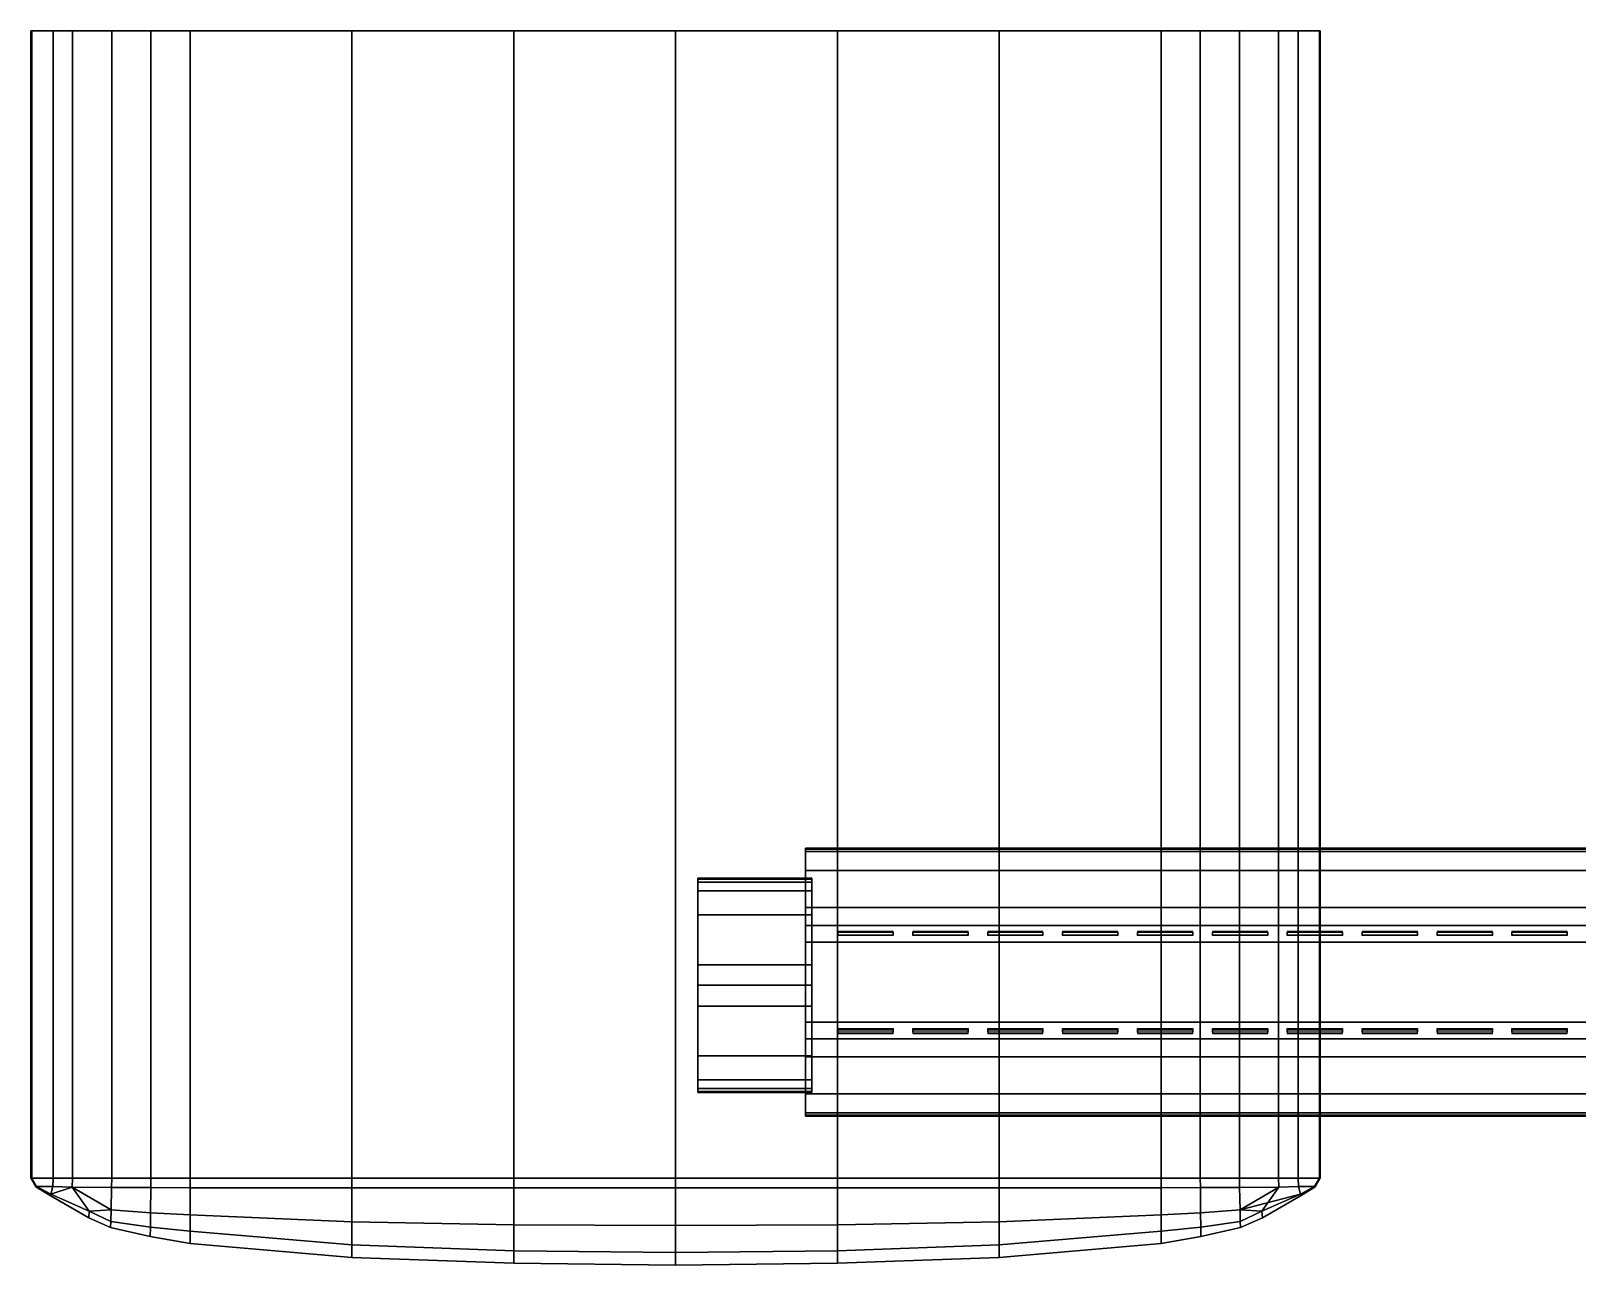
# Model space of a CAD drawing. Extents: x -86 to 86, y -35 to 0.
# Drawn here: x -86 to -42.28, y -34.9 to 0 of the extents above; entities that cross this region are included whole.
import ezdxf

# ---------------------------------------------------------------- set-up
doc = ezdxf.new("R2010")
doc.units = 0
for name, color, linetype in [('COSTURA', 240, 'CONTINUOUS'), ('COURO', 190, 'CONTINUOUS'), ('METAL', 4, 'CONTINUOUS')]:
    doc.layers.add(name, color=color, linetype=linetype)

msp = doc.modelspace()

# ---------------------------------------------------------------- linework, layer by layer
at = {"layer": 'COSTURA'}
for points in [[(-61.616, -25.565, 11.307), (-61.616, -25.466, 10.743), (-63.179, -25.466, 10.743), (-63.179, -25.565, 11.307)], [(-61.616, -25.487, -10.344), (-61.616, -25.586, -10.907), (-63.179, -25.586, -10.907), (-63.179, -25.487, -10.344)], [(-59.498, -25.565, 11.307), (-59.498, -25.466, 10.743), (-61.061, -25.466, 10.743), (-61.061, -25.565, 11.307)], [(-59.498, -25.487, -10.344), (-59.498, -25.586, -10.907), (-61.061, -25.586, -10.907), (-61.061, -25.487, -10.344)], [(-57.38, -25.565, 11.307), (-57.38, -25.466, 10.743), (-58.943, -25.466, 10.743), (-58.943, -25.565, 11.307)], [(-57.38, -25.487, -10.344), (-57.38, -25.586, -10.907), (-58.943, -25.586, -10.907), (-58.943, -25.487, -10.344)], [(-55.262, -25.565, 11.307), (-55.262, -25.466, 10.743), (-56.825, -25.466, 10.743), (-56.825, -25.565, 11.307)], [(-55.262, -25.487, -10.344), (-55.262, -25.586, -10.907), (-56.825, -25.586, -10.907), (-56.825, -25.487, -10.344)], [(-53.144, -25.565, 11.307), (-53.144, -25.466, 10.743), (-54.707, -25.466, 10.743), (-54.707, -25.565, 11.307)], [(-53.144, -25.487, -10.344), (-53.144, -25.586, -10.907), (-54.707, -25.586, -10.907), (-54.707, -25.487, -10.344)], [(-51.026, -25.565, 11.307), (-51.026, -25.466, 10.743), (-52.589, -25.466, 10.743), (-52.589, -25.565, 11.307)], [(-51.026, -25.487, -10.344), (-51.026, -25.586, -10.907), (-52.589, -25.586, -10.907), (-52.589, -25.487, -10.344)], [(-48.908, -25.565, 11.307), (-48.908, -25.466, 10.743), (-50.471, -25.466, 10.743), (-50.471, -25.565, 11.307)], [(-48.908, -25.487, -10.344), (-48.908, -25.586, -10.907), (-50.471, -25.586, -10.907), (-50.471, -25.487, -10.344)], [(-46.79, -25.565, 11.307), (-46.79, -25.466, 10.743), (-48.353, -25.466, 10.743), (-48.353, -25.565, 11.307)], [(-46.79, -25.487, -10.344), (-46.79, -25.586, -10.907), (-48.353, -25.586, -10.907), (-48.353, -25.487, -10.344)], [(-44.672, -25.565, 11.307), (-44.672, -25.466, 10.743), (-46.235, -25.466, 10.743), (-46.235, -25.565, 11.307)], [(-44.672, -25.487, -10.344), (-44.672, -25.586, -10.907), (-46.235, -25.586, -10.907), (-46.235, -25.487, -10.344)], [(-42.554, -25.565, 11.307), (-42.554, -25.466, 10.743), (-44.117, -25.466, 10.743), (-44.117, -25.565, 11.307)], [(-42.554, -25.487, -10.344), (-42.554, -25.586, -10.907), (-44.117, -25.586, -10.907), (-44.117, -25.487, -10.344)], [(-61.616, -28.213, -10.907), (-61.616, -28.313, -10.344), (-63.179, -28.313, -10.344), (-63.179, -28.213, -10.907)], [(-61.616, -28.355, 10.602), (-61.616, -28.256, 11.165), (-63.179, -28.256, 11.165), (-63.179, -28.355, 10.602)], [(-59.498, -28.213, -10.907), (-59.498, -28.313, -10.344), (-61.061, -28.313, -10.344), (-61.061, -28.213, -10.907)], [(-59.498, -28.355, 10.602), (-59.498, -28.256, 11.165), (-61.061, -28.256, 11.165), (-61.061, -28.355, 10.602)], [(-57.38, -28.213, -10.907), (-57.38, -28.313, -10.344), (-58.943, -28.313, -10.344), (-58.943, -28.213, -10.907)], [(-57.38, -28.355, 10.602), (-57.38, -28.256, 11.165), (-58.943, -28.256, 11.165), (-58.943, -28.355, 10.602)], [(-55.262, -28.213, -10.907), (-55.262, -28.313, -10.344), (-56.825, -28.313, -10.344), (-56.825, -28.213, -10.907)], [(-55.262, -28.355, 10.602), (-55.262, -28.256, 11.165), (-56.825, -28.256, 11.165), (-56.825, -28.355, 10.602)], [(-53.144, -28.213, -10.907), (-53.144, -28.313, -10.344), (-54.707, -28.313, -10.344), (-54.707, -28.213, -10.907)], [(-53.144, -28.355, 10.602), (-53.144, -28.256, 11.165), (-54.707, -28.256, 11.165), (-54.707, -28.355, 10.602)], [(-51.026, -28.213, -10.907), (-51.026, -28.313, -10.344), (-52.589, -28.313, -10.344), (-52.589, -28.213, -10.907)], [(-51.026, -28.355, 10.602), (-51.026, -28.256, 11.165), (-52.589, -28.256, 11.165), (-52.589, -28.355, 10.602)], [(-48.908, -28.213, -10.907), (-48.908, -28.313, -10.344), (-50.471, -28.313, -10.344), (-50.471, -28.213, -10.907)], [(-48.908, -28.355, 10.602), (-48.908, -28.256, 11.165), (-50.471, -28.256, 11.165), (-50.471, -28.355, 10.602)], [(-46.79, -28.213, -10.907), (-46.79, -28.313, -10.344), (-48.353, -28.313, -10.344), (-48.353, -28.213, -10.907)], [(-46.79, -28.355, 10.602), (-46.79, -28.256, 11.165), (-48.353, -28.256, 11.165), (-48.353, -28.355, 10.602)], [(-44.672, -28.213, -10.907), (-44.672, -28.313, -10.344), (-46.235, -28.313, -10.344), (-46.235, -28.213, -10.907)], [(-44.672, -28.355, 10.602), (-44.672, -28.256, 11.165), (-46.235, -28.256, 11.165), (-46.235, -28.355, 10.602)], [(-42.554, -28.213, -10.907), (-42.554, -28.313, -10.344), (-44.117, -28.313, -10.344), (-44.117, -28.213, -10.907)], [(-42.554, -28.355, 10.602), (-42.554, -28.256, 11.165), (-44.117, -28.256, 11.165), (-44.117, -28.355, 10.602)]]:
    msp.add_3dface(points, dxfattribs=at)

# ---------------------------------------------------------------- meshes
at = {"layer": 'COURO'}
mesh = msp.add_polyface(dxfattribs=at)
corners = [(64.054, -28.038, 12.612), (64.054, -28.038, 12.612), (64.054, -28.038, 12.612), (64.054, -25.767, 12.612), (64.054, -25.767, 12.612), (64.054, -25.767, 12.612), (64.054, -28.507, 9.486), (64.054, -28.507, 9.486), (64.054, -28.507, 9.486), (64.054, -25.297, 9.486), (64.054, -25.297, 9.486), (64.054, -25.297, 9.486), (64.054, -29.011, 7.23), (64.054, -29.011, 7.23), (64.054, -29.011, 7.23), (64.054, -24.793, 7.23), (64.054, -24.793, 7.23), (64.054, -24.793, 7.23), (64.054, -27.964, 7.224), (64.054, -25.84, 7.224), (64.054, -30.058, 4.244), (64.054, -30.058, 4.244), (64.054, -30.058, 4.244), (64.054, -23.747, 4.244), (64.054, -23.747, 4.244), (64.054, -23.747, 4.244), (64.054, -30.599, 1.784), (64.054, -30.599, 1.784), (64.054, -30.599, 1.784), (64.054, -23.205, 1.784), (64.054, -23.205, 1.784), (64.054, -23.205, 1.784), (64.054, -30.667, 1.045), (64.054, -30.667, 1.045), (64.054, -30.667, 1.045), (64.054, -23.137, 1.045), (64.054, -23.137, 1.045), (64.054, -23.137, 1.045), (64.054, -27.891, 0.987), (64.054, -25.914, 0.987), (64.054, -30.69, 0.306), (64.054, -30.69, 0.306), (64.054, -30.69, 0.306), (64.054, -27.891, 0.306), (64.054, -25.914, 0.306), (64.054, -23.115, 0.306), (64.054, -23.115, 0.306), (64.054, -23.115, 0.306), (64.054, -27.891, -0.375), (64.054, -25.914, -0.375), (64.054, -30.667, -0.433), (64.054, -30.667, -0.433), (64.054, -30.667, -0.433), (64.054, -23.137, -0.433), (64.054, -23.137, -0.433), (64.054, -23.137, -0.433), (64.054, -30.599, -1.172), (64.054, -30.599, -1.172), (64.054, -30.599, -1.172), (64.054, -23.205, -1.172), (64.054, -23.205, -1.172), (64.054, -23.205, -1.172), (64.054, -30.058, -3.632), (64.054, -30.058, -3.632), (64.054, -30.058, -3.632), (64.054, -23.747, -3.632), (64.054, -23.747, -3.632), (64.054, -23.747, -3.632), (64.054, -27.964, -6.612), (64.054, -25.84, -6.612), (64.054, -29.011, -6.618), (64.054, -29.011, -6.618), (64.054, -29.011, -6.618), (64.054, -24.793, -6.618), (64.054, -24.793, -6.618), (64.054, -24.793, -6.618), (64.054, -28.507, -8.874), (64.054, -28.507, -8.874), (64.054, -28.507, -8.874), (64.054, -25.297, -8.874), (64.054, -25.297, -8.874), (64.054, -25.297, -8.874), (64.054, -28.038, -12), (64.054, -28.038, -12), (64.054, -28.038, -12), (64.054, -25.767, -12), (64.054, -25.767, -12), (64.054, -25.767, -12), (-13.768, -28.038, 12.612), (-13.768, -28.038, 12.612), (-13.768, -25.767, 12.612), (-13.768, -25.767, 12.612), (-13.768, -28.507, 9.486), (-13.768, -28.507, 9.486), (-13.768, -25.297, 9.486), (-13.768, -25.297, 9.486), (-13.768, -29.011, 7.23), (-13.768, -29.011, 7.23), (-13.768, -24.793, 7.23), (-13.768, -24.793, 7.23), (-13.768, -24.793, 7.23), (-13.768, -30.058, 4.244), (-13.768, -30.058, 4.244), (-13.768, -23.747, 4.244), (-13.768, -23.747, 4.244), (-13.768, -23.747, 4.244), (-13.768, -30.599, 1.784), (-13.768, -30.599, 1.784), (-13.768, -30.599, 1.784), (-13.768, -23.205, 1.784), (-13.768, -23.205, 1.784), (-13.768, -30.667, 1.045), (-13.768, -30.667, 1.045), (-13.768, -30.667, 1.045), (-13.768, -23.137, 1.045), (-13.768, -23.137, 1.045), (-13.768, -30.69, 0.306), (-13.768, -30.69, 0.306), (-13.768, -23.115, 0.306), (-13.768, -23.115, 0.306), (-13.768, -30.667, -0.433), (-13.768, -30.667, -0.433), (-13.768, -30.667, -0.433), (-13.768, -23.137, -0.433), (-13.768, -23.137, -0.433), (-13.768, -30.599, -1.172), (-13.768, -30.599, -1.172), (-13.768, -30.599, -1.172), (-13.768, -23.205, -1.172), (-13.768, -23.205, -1.172), (-13.768, -30.058, -3.632), (-13.768, -30.058, -3.632), (-13.768, -23.747, -3.632), (-13.768, -23.747, -3.632), (-13.768, -23.747, -3.632), (-13.768, -29.011, -6.618), (-13.768, -29.011, -6.618), (-13.768, -24.793, -6.618), (-13.768, -24.793, -6.618), (-13.768, -24.793, -6.618), (-13.768, -28.507, -8.874), (-13.768, -28.507, -8.874), (-13.768, -25.297, -8.874), (-13.768, -25.297, -8.874), (-13.768, -28.038, -12), (-13.768, -28.038, -12), (-13.768, -25.767, -12), (-13.768, -25.767, -12), (-64.091, -28.038, 12.612), (-64.091, -28.038, 12.612), (-64.091, -28.038, 12.612), (-64.091, -25.767, 12.612), (-64.091, -25.767, 12.612), (-64.091, -25.767, 12.612), (-64.091, -28.507, 9.486), (-64.091, -28.507, 9.486), (-64.091, -28.507, 9.486), (-64.091, -25.297, 9.486), (-64.091, -25.297, 9.486), (-64.091, -25.297, 9.486), (-64.091, -29.011, 7.23), (-64.091, -29.011, 7.23), (-64.091, -29.011, 7.23), (-64.091, -24.793, 7.23), (-64.091, -24.793, 7.23), (-64.091, -24.793, 7.23), (-64.091, -27.964, 7.224), (-64.091, -25.84, 7.224), (-64.091, -30.058, 4.244), (-64.091, -30.058, 4.244), (-64.091, -30.058, 4.244), (-64.091, -23.747, 4.244), (-64.091, -23.747, 4.244), (-64.091, -23.747, 4.244), (-64.091, -30.599, 1.784), (-64.091, -30.599, 1.784), (-64.091, -30.599, 1.784), (-64.091, -23.205, 1.784), (-64.091, -23.205, 1.784), (-64.091, -23.205, 1.784), (-64.091, -30.667, 1.045), (-64.091, -30.667, 1.045), (-64.091, -30.667, 1.045), (-64.091, -23.137, 1.045), (-64.091, -23.137, 1.045), (-64.091, -23.137, 1.045), (-64.091, -27.891, 0.987), (-64.091, -25.914, 0.987), (-64.091, -30.69, 0.306), (-64.091, -30.69, 0.306), (-64.091, -30.69, 0.306), (-64.091, -27.891, 0.306), (-64.091, -25.914, 0.306), (-64.091, -23.115, 0.306), (-64.091, -23.115, 0.306), (-64.091, -23.115, 0.306), (-64.091, -27.891, -0.375), (-64.091, -25.914, -0.375), (-64.091, -30.667, -0.433), (-64.091, -30.667, -0.433), (-64.091, -30.667, -0.433), (-64.091, -23.137, -0.433), (-64.091, -23.137, -0.433), (-64.091, -23.137, -0.433), (-64.091, -30.599, -1.172), (-64.091, -30.599, -1.172), (-64.091, -30.599, -1.172), (-64.091, -23.205, -1.172), (-64.091, -23.205, -1.172), (-64.091, -23.205, -1.172), (-64.091, -30.058, -3.632), (-64.091, -30.058, -3.632), (-64.091, -30.058, -3.632), (-64.091, -23.747, -3.632), (-64.091, -23.747, -3.632), (-64.091, -23.747, -3.632), (-64.091, -27.964, -6.612), (-64.091, -25.84, -6.612), (-64.091, -29.011, -6.618), (-64.091, -29.011, -6.618), (-64.091, -29.011, -6.618), (-64.091, -24.793, -6.618), (-64.091, -24.793, -6.618), (-64.091, -24.793, -6.618), (-64.091, -28.507, -8.874), (-64.091, -28.507, -8.874), (-64.091, -28.507, -8.874), (-64.091, -25.297, -8.874), (-64.091, -25.297, -8.874), (-64.091, -25.297, -8.874), (-64.091, -28.038, -12), (-64.091, -28.038, -12), (-64.091, -28.038, -12), (-64.091, -25.767, -12), (-64.091, -25.767, -12), (-64.091, -25.767, -12)]
mesh.append_faces([[corners[k] for k in face] for face in [(84, 145, 147, 87), (76, 82, 68, 70), (69, 85, 79, 73), (66, 132, 129, 61), (75, 138, 133, 67), (86, 146, 142, 80), (69, 68, 82, 85), (54, 123, 119, 47), (60, 128, 124, 55), (44, 49, 53, 45), (43, 48, 49, 44), (40, 50, 48, 43), (48, 50, 56, 62), (48, 62, 70, 68), (65, 59, 53, 49), (65, 49, 69, 73), (81, 143, 137, 74), (49, 48, 68, 69), (90, 88, 1, 4), (6, 12, 18, 0), (19, 15, 9, 3), (109, 105, 25, 30), (103, 98, 16, 24), (95, 91, 5, 11), (19, 3, 0, 18), (118, 115, 37, 46), (114, 110, 31, 36), (44, 45, 35, 39), (43, 44, 39, 38), (40, 43, 38, 32), (26, 32, 38, 20), (12, 20, 38, 18), (35, 29, 23, 39), (19, 39, 23, 15), (100, 94, 10, 17), (39, 19, 18, 38), (63, 58, 127, 130), (72, 64, 131, 136), (83, 77, 140, 144), (51, 42, 117, 120), (57, 52, 122, 126), (78, 71, 135, 141), (27, 22, 102, 106), (21, 13, 96, 101), (8, 2, 89, 93), (41, 34, 113, 116), (33, 28, 108, 112), (14, 7, 92, 97), (231, 234, 147, 145), (226, 220, 216, 232), (217, 223, 229, 235), (213, 208, 129, 132), (222, 214, 134, 139), (233, 227, 142, 146), (217, 235, 232, 216), (201, 194, 119, 123), (207, 202, 124, 128), (192, 195, 203, 197), (191, 192, 197, 196), (190, 191, 196, 200), (206, 200, 196, 212), (220, 212, 196, 216), (203, 209, 215, 197), (217, 197, 215, 223), (228, 221, 137, 143), (197, 217, 216, 196), (90, 151, 148, 88), (156, 150, 166, 162), (167, 153, 159, 165), (109, 177, 172, 105), (104, 171, 163, 99), (95, 158, 152, 91), (167, 166, 150, 153), (118, 193, 184, 115), (114, 183, 178, 110), (192, 187, 185, 195), (191, 186, 187, 192), (190, 182, 186, 191), (186, 182, 176, 170), (186, 170, 162, 166), (173, 179, 185, 187), (173, 187, 167, 165), (100, 164, 157, 94), (187, 186, 166, 167), (210, 130, 127, 205), (219, 136, 131, 211), (230, 144, 140, 224), (198, 120, 117, 189), (204, 125, 121, 199), (225, 141, 135, 218), (174, 106, 102, 169), (168, 101, 96, 160), (155, 93, 89, 149), (188, 116, 113, 181), (180, 111, 107, 175), (161, 97, 92, 154)]])
at = {"layer": 'METAL'}
mesh = msp.add_polyface(dxfattribs=at)
corners = [(-83.714, 0, -1.912), (-83.714, -32.443, -1.912), (-84.821, -32.443, -1.46), (-84.821, 0, -1.46), (-83.714, 0, 2.406), (-83.714, -32.443, 2.406), (-82.608, -32.443, 2.803), (-82.608, 0, 2.803), (-76.924, -32.443, -3.85), (-81.501, -32.443, -2.693), (-81.501, 0, -2.693), (-76.924, 0, -3.85), (-72.347, -32.443, -4.544), (-76.924, -32.443, -3.85), (-76.924, 0, -3.85), (-72.347, 0, -4.544), (-67.769, -32.443, -4.776), (-72.347, -32.443, -4.544), (-72.347, 0, -4.544), (-67.769, 0, -4.776), (-72.347, -32.443, 5.039), (-67.769, -32.443, 5.27), (-67.769, 0, 5.27), (-72.347, 0, 5.039), (-76.924, -32.443, 4.344), (-72.347, -32.443, 5.039), (-72.347, 0, 5.039), (-76.924, 0, 4.344), (-81.501, -32.443, 3.187), (-76.924, -32.443, 4.344), (-76.924, 0, 4.344), (-81.501, 0, 3.187), (-86, -32.443, 0.373), (-85.976, -32.443, 0.625), (-85.976, 0, 0.625), (-86, 0, 0.373), (-86, -32.443, 0.121), (-86, -32.443, 0.373), (-86, 0, 0.373), (-86, 0, 0.121), (-85.976, -32.443, -0.131), (-86, -32.443, 0.121), (-86, 0, 0.121), (-85.976, 0, -0.131), (-81.501, 0, -2.693), (-81.501, -32.443, -2.693), (-82.608, -32.443, -2.309), (-82.608, 0, -2.309), (-82.608, 0, -2.309), (-82.608, -32.443, -2.309), (-83.714, -32.443, -1.912), (-83.714, 0, -1.912), (-85.375, -32.443, -1.128), (-85.375, 0, -1.128), (-84.821, 0, -1.46), (-84.821, -32.443, -1.46), (-85.375, 0, 1.623), (-85.375, -32.443, 1.623), (-84.821, -32.443, 1.954), (-84.821, 0, 1.954), (-84.821, 0, 1.954), (-84.821, -32.443, 1.954), (-83.714, -32.443, 2.406), (-83.714, 0, 2.406), (-81.501, -32.443, 3.187), (-81.501, 0, 3.187), (-82.608, 0, 2.803), (-82.608, -32.443, 2.803), (-67.145, -28.987, -6.29), (-67.145, -29.663, -3.213), (-67.145, -29.914, -1.015), (-67.145, -27.577, -10.745), (-67.145, -29.994, -0.354), (-67.145, -27.577, -0.303), (-67.145, -27.577, -10.745), (-63.918, -27.577, -10.745), (-63.918, -28.987, -6.29), (-67.145, -28.987, -6.29), (-63.918, -27.577, 11.357), (-67.145, -27.577, 11.357), (-67.145, -28.987, 6.902), (-63.918, -28.987, 6.902), (-67.145, -30.021, 0.306), (-67.145, -27.577, 0.306), (-67.145, -29.994, 0.966), (-67.145, -27.577, 0.915), (-67.145, -28.987, 6.902), (-67.145, -27.577, 11.357), (-67.145, -27.577, -10.745), (-67.145, -26.992, -10.745), (-63.918, -26.992, -10.745), (-63.918, -27.577, -10.745), (-63.918, -27.577, 11.357), (-63.918, -26.992, 11.357), (-67.145, -26.992, 11.357), (-67.145, -27.577, 11.357), (-67.145, -26.992, -0.303), (-67.145, -26.992, -10.745), (-67.145, -26.992, 0.306), (-67.145, -26.992, 0.915), (-67.145, -26.992, 11.357), (-67.145, -26.408, -10.745), (-67.145, -26.408, -0.303), (-67.145, -23.991, -0.354), (-67.145, -24.071, -1.015), (-67.145, -24.322, -3.213), (-67.145, -24.998, -6.29), (-67.145, -23.964, 0.306), (-67.145, -26.408, 0.306), (-67.145, -23.991, 0.966), (-67.145, -26.408, 0.915), (-67.145, -26.408, 11.357), (-67.145, -24.998, 6.902), (-67.145, -24.071, 1.627), (-67.145, -24.322, 3.825)]
mesh.append_faces([[corners[k] for k in face] for face in [(0, 1, 2, 3), (4, 5, 6, 7), (8, 9, 10, 11), (12, 13, 14, 15), (16, 17, 18, 19), (20, 21, 22, 23), (24, 25, 26, 27), (28, 29, 30, 31), (32, 33, 34, 35), (36, 37, 38, 39), (40, 41, 42, 43), (44, 45, 46, 47), (48, 49, 50, 51), (52, 53, 54, 55), (56, 57, 58, 59), (60, 61, 62, 63), (64, 65, 66, 67), (68, 69, 70, 71), (71, 70, 72, 73), (74, 75, 76, 77), (78, 79, 80, 81), (82, 83, 73, 72), (84, 85, 83, 82), (85, 86, 87, 87), (88, 89, 90, 91), (92, 93, 94, 95), (73, 96, 97, 71), (83, 98, 96, 73), (85, 99, 98, 83), (87, 100, 99, 85), (101, 102, 103, 104), (104, 105, 106, 101), (107, 103, 102, 108), (109, 107, 108, 110), (110, 111, 112, 113), (112, 114, 113, 113), (110, 113, 109, 109), (102, 101, 97, 96), (108, 102, 96, 98), (110, 108, 98, 99), (111, 110, 99, 100)]])
mesh = msp.add_polyface(dxfattribs=at)
corners = [(-83.738, 0, -1.048), (-83.714, 0, -1.912), (-84.821, 0, -1.46), (-84.857, 0, -0.777), (-76.924, 0, -2.211), (-76.924, 0, -3.85), (-81.501, 0, -2.693), (-81.501, 0, -1.517), (-72.347, 0, -2.628), (-72.347, 0, -4.544), (-67.769, 0, -2.767), (-67.769, 0, -4.776), (-83.75, 0, -0.185), (-84.875, 0, -0.094), (-83.75, 0, 0.679), (-84.875, 0, 0.589), (-84.857, 0, 1.271), (-83.738, 0, 1.543), (-84.821, 0, 1.954), (-83.714, 0, 2.406), (-76.924, 0, -0.572), (-81.501, 0, -0.341), (-76.924, 0, 1.067), (-81.501, 0, 0.835), (-76.924, 0, 2.705), (-81.501, 0, 2.011), (-76.924, 0, 4.344), (-81.501, 0, 3.187), (-72.347, 0, -0.711), (-72.347, 0, 1.205), (-72.347, 0, 3.122), (-72.347, 0, 5.039), (-67.769, 0, -0.757), (-67.769, 0, 1.252), (-67.769, 0, 3.261), (-67.769, 0, 5.27), (-82.608, 0, -2.309), (-82.62, 0, -1.287), (-85.375, 0, -1.128), (-85.417, 0, -0.578), (-82.626, 0, -0.264), (-85.438, 0, -0.028), (-82.626, 0, 0.758), (-85.438, 0, 0.522), (-82.62, 0, 1.781), (-85.417, 0, 1.072), (-82.608, 0, 2.803), (-85.375, 0, 1.623), (-85.976, -32.443, -0.131), (-85.976, 0, -0.131), (-85.375, 0, -1.128), (-85.375, -32.443, -1.128), (-85.976, 0, 0.625), (-85.976, -32.443, 0.625), (-85.375, -32.443, 1.623), (-85.375, 0, 1.623), (-85.976, 0, -0.131), (-86, 0, 0.121), (-86, 0, 0.373), (-85.976, 0, 0.625)]
mesh.append_faces([[corners[k] for k in face] for face in [(0, 1, 2, 3), (4, 5, 6, 7), (8, 9, 5, 4), (10, 11, 9, 8), (12, 0, 3, 13), (14, 12, 13, 15), (16, 17, 14, 15), (18, 19, 17, 16), (20, 4, 7, 21), (22, 20, 21, 23), (24, 22, 23, 25), (26, 24, 25, 27), (28, 8, 4, 20), (29, 28, 20, 22), (30, 29, 22, 24), (31, 30, 24, 26), (32, 10, 8, 28), (33, 32, 28, 29), (34, 33, 29, 30), (35, 34, 30, 31), (7, 6, 36, 37), (37, 36, 1, 0), (38, 39, 3, 2), (21, 7, 37, 40), (40, 37, 0, 12), (39, 41, 13, 3), (23, 21, 40, 42), (42, 40, 12, 14), (41, 43, 15, 13), (44, 25, 23, 42), (17, 44, 42, 14), (15, 43, 45, 16), (46, 27, 25, 44), (19, 46, 44, 17), (16, 45, 47, 18), (48, 49, 50, 51), (52, 53, 54, 55), (38, 56, 39, 39), (56, 57, 41, 39), (57, 58, 43, 41), (43, 58, 59, 45), (45, 59, 47, 47)]])
mesh = msp.add_polyface(dxfattribs=at)
corners = [(-51.824, 0, -1.912), (-50.718, 0, -1.46), (-50.718, -32.443, -1.46), (-51.824, -32.443, -1.912), (-51.824, 0, 2.406), (-52.931, 0, 2.803), (-52.931, -32.443, 2.803), (-51.824, -32.443, 2.406), (-58.615, -32.443, -3.85), (-58.615, 0, -3.85), (-54.038, 0, -2.693), (-54.038, -32.443, -2.693), (-63.192, -32.443, -4.544), (-63.192, 0, -4.544), (-58.615, 0, -3.85), (-58.615, -32.443, -3.85), (-67.769, -32.443, -4.776), (-67.769, 0, -4.776), (-63.192, 0, -4.544), (-63.192, -32.443, -4.544), (-63.192, -32.443, 5.039), (-63.192, 0, 5.039), (-67.769, 0, 5.27), (-67.769, -32.443, 5.27), (-58.615, -32.443, 4.344), (-58.615, 0, 4.344), (-63.192, 0, 5.039), (-63.192, -32.443, 5.039), (-54.038, -32.443, 3.187), (-54.038, 0, 3.187), (-58.615, 0, 4.344), (-58.615, -32.443, 4.344), (-49.539, -32.443, 0.373), (-49.539, 0, 0.373), (-49.563, 0, 0.625), (-49.563, -32.443, 0.625), (-49.539, -32.443, 0.121), (-49.539, 0, 0.121), (-49.539, 0, 0.373), (-49.539, -32.443, 0.373), (-49.563, -32.443, -0.131), (-49.563, 0, -0.131), (-49.539, 0, 0.121), (-49.539, -32.443, 0.121), (-54.038, 0, -2.693), (-52.931, 0, -2.309), (-52.931, -32.443, -2.309), (-54.038, -32.443, -2.693), (-52.931, 0, -2.309), (-51.824, 0, -1.912), (-51.824, -32.443, -1.912), (-52.931, -32.443, -2.309), (-50.164, -32.443, -1.128), (-50.718, -32.443, -1.46), (-50.718, 0, -1.46), (-50.164, 0, -1.128), (-50.164, 0, 1.623), (-50.718, 0, 1.954), (-50.718, -32.443, 1.954), (-50.164, -32.443, 1.623), (-50.718, 0, 1.954), (-51.824, 0, 2.406), (-51.824, -32.443, 2.406), (-50.718, -32.443, 1.954), (-54.038, -32.443, 3.187), (-52.931, -32.443, 2.803), (-52.931, 0, 2.803), (-54.038, 0, 3.187), (-63.918, -27.577, -10.745), (-63.918, -26.992, -10.745), (-63.918, -26.992, -0.303), (-63.918, -27.577, -0.303), (-63.918, -26.408, 11.357), (-63.918, -26.408, 0.915), (-63.918, -23.991, 0.966), (-63.918, -24.071, 1.627), (-63.918, -24.322, 3.825), (-63.918, -24.998, 6.902), (-67.145, -24.322, -3.213), (-67.145, -24.071, -1.015), (-63.918, -24.071, -1.015), (-63.918, -24.322, -3.213), (-67.145, -24.998, -6.29), (-67.145, -24.322, -3.213), (-63.918, -24.322, -3.213), (-63.918, -24.998, -6.29), (-67.145, -26.408, -10.745), (-67.145, -24.998, -6.29), (-63.918, -24.998, -6.29), (-63.918, -26.408, -10.745), (-63.918, -24.322, 3.825), (-63.918, -24.071, 1.627), (-67.145, -24.071, 1.627), (-67.145, -24.322, 3.825), (-63.918, -24.998, 6.902), (-63.918, -24.322, 3.825), (-67.145, -24.322, 3.825), (-67.145, -24.998, 6.902), (-63.918, -26.408, 11.357), (-63.918, -24.998, 6.902), (-67.145, -24.998, 6.902), (-67.145, -26.408, 11.357), (-67.145, -23.991, 0.966), (-67.145, -24.071, 1.627), (-63.918, -24.071, 1.627), (-63.918, -23.991, 0.966), (-67.145, -23.964, 0.306), (-67.145, -23.991, 0.966), (-63.918, -23.991, 0.966), (-63.918, -23.964, 0.306), (-67.145, -23.991, -0.354), (-67.145, -23.964, 0.306), (-63.918, -23.964, 0.306), (-63.918, -23.991, -0.354), (-67.145, -24.071, -1.015), (-67.145, -23.991, -0.354), (-63.918, -23.991, -0.354), (-63.918, -24.071, -1.015), (-63.918, -23.964, 0.306), (-63.918, -26.408, 0.306), (-63.918, -23.991, -0.354), (-63.918, -26.408, -0.303), (-63.918, -26.408, -10.745), (-63.918, -24.998, -6.29), (-63.918, -24.071, -1.015), (-63.918, -24.322, -3.213), (-67.145, -26.408, -10.745), (-63.918, -26.408, -10.745), (-63.918, -26.992, -10.745), (-67.145, -26.992, -10.745), (-63.918, -26.408, 11.357), (-67.145, -26.408, 11.357), (-67.145, -26.992, 11.357), (-63.918, -26.992, 11.357), (-63.918, -26.992, 11.357), (-63.918, -26.992, 0.915), (-63.918, -26.992, 0.306)]
mesh.append_faces([[corners[k] for k in face] for face in [(0, 1, 2, 3), (4, 5, 6, 7), (8, 9, 10, 11), (12, 13, 14, 15), (16, 17, 18, 19), (20, 21, 22, 23), (24, 25, 26, 27), (28, 29, 30, 31), (32, 33, 34, 35), (36, 37, 38, 39), (40, 41, 42, 43), (44, 45, 46, 47), (48, 49, 50, 51), (52, 53, 54, 55), (56, 57, 58, 59), (60, 61, 62, 63), (64, 65, 66, 67), (68, 69, 70, 71), (72, 73, 74, 75), (75, 76, 77, 72), (78, 79, 80, 81), (82, 83, 84, 85), (86, 87, 88, 89), (90, 91, 92, 93), (94, 95, 96, 97), (98, 99, 100, 101), (102, 103, 104, 105), (106, 107, 108, 109), (110, 111, 112, 113), (114, 115, 116, 117), (118, 74, 73, 119), (120, 118, 119, 121), (121, 122, 123, 124), (123, 125, 124, 124), (121, 124, 120, 120), (126, 127, 128, 129), (130, 131, 132, 133), (73, 72, 134, 135), (119, 73, 135, 136), (121, 119, 136, 70), (122, 121, 70, 69)]])
mesh = msp.add_polyface(dxfattribs=at)
corners = [(-51.8, 0, -1.048), (-50.682, 0, -0.777), (-50.718, 0, -1.46), (-51.824, 0, -1.912), (-58.615, 0, -2.211), (-54.038, 0, -1.517), (-54.038, 0, -2.693), (-58.615, 0, -3.85), (-63.192, 0, -2.628), (-63.192, 0, -4.544), (-67.769, 0, -2.767), (-67.769, 0, -4.776), (-51.788, 0, -0.185), (-50.664, 0, -0.094), (-51.788, 0, 0.679), (-50.664, 0, 0.589), (-50.682, 0, 1.271), (-51.8, 0, 1.543), (-50.718, 0, 1.954), (-51.824, 0, 2.406), (-58.615, 0, -0.572), (-54.038, 0, -0.341), (-58.615, 0, 1.067), (-54.038, 0, 0.835), (-58.615, 0, 2.705), (-54.038, 0, 2.011), (-58.615, 0, 4.344), (-54.038, 0, 3.187), (-63.192, 0, -0.711), (-63.192, 0, 1.205), (-63.192, 0, 3.122), (-63.192, 0, 5.039), (-67.769, 0, -0.757), (-67.769, 0, 1.252), (-67.769, 0, 3.261), (-67.769, 0, 5.27), (-52.919, 0, -1.287), (-52.931, 0, -2.309), (-50.164, 0, -1.128), (-50.122, 0, -0.578), (-52.913, 0, -0.264), (-50.101, 0, -0.028), (-52.913, 0, 0.758), (-50.101, 0, 0.522), (-52.919, 0, 1.781), (-50.122, 0, 1.072), (-52.931, 0, 2.803), (-50.164, 0, 1.623), (-49.563, -32.443, -0.131), (-50.164, -32.443, -1.128), (-50.164, 0, -1.128), (-49.563, 0, -0.131), (-49.563, 0, 0.625), (-50.164, 0, 1.623), (-50.164, -32.443, 1.623), (-49.563, -32.443, 0.625), (-49.563, 0, -0.131), (-49.539, 0, 0.121), (-49.539, 0, 0.373), (-49.563, 0, 0.625)]
mesh.append_faces([[corners[k] for k in face] for face in [(0, 1, 2, 3), (4, 5, 6, 7), (8, 4, 7, 9), (10, 8, 9, 11), (12, 13, 1, 0), (14, 15, 13, 12), (16, 15, 14, 17), (18, 16, 17, 19), (20, 21, 5, 4), (22, 23, 21, 20), (24, 25, 23, 22), (26, 27, 25, 24), (28, 20, 4, 8), (29, 22, 20, 28), (30, 24, 22, 29), (31, 26, 24, 30), (32, 28, 8, 10), (33, 29, 28, 32), (34, 30, 29, 33), (35, 31, 30, 34), (5, 36, 37, 6), (36, 0, 3, 37), (38, 2, 1, 39), (21, 40, 36, 5), (40, 12, 0, 36), (39, 1, 13, 41), (23, 42, 40, 21), (42, 14, 12, 40), (41, 13, 15, 43), (44, 42, 23, 25), (17, 14, 42, 44), (15, 16, 45, 43), (46, 44, 25, 27), (19, 17, 44, 46), (16, 18, 47, 45), (48, 49, 50, 51), (52, 53, 54, 55), (38, 39, 56, 56), (56, 39, 41, 57), (57, 41, 43, 58), (43, 45, 59, 58), (45, 47, 59, 59)]])
mesh = msp.add_polyface(dxfattribs=at)
corners = [(-54.038, -34.298, -0.341), (-58.615, -34.693, -0.572), (-58.615, -34.331, -2.211), (-54.038, -33.947, -1.517), (-54.038, -34.298, 0.835), (-58.615, -34.693, 1.067), (-58.615, -34.693, -0.572), (-54.038, -34.298, -0.341), (-54.038, -33.947, 2.011), (-58.615, -34.331, 2.705), (-58.615, -34.693, 1.067), (-54.038, -34.298, 0.835), (-58.615, -34.331, 2.705), (-54.038, -33.947, 2.011), (-54.038, -33.482, 2.515), (-58.615, -33.678, 3.506), (-58.615, -34.693, -0.572), (-63.192, -34.85, -0.711), (-63.192, -34.498, -2.628), (-58.615, -34.331, -2.211), (-58.615, -34.693, 1.067), (-63.192, -34.85, 1.205), (-63.192, -34.85, -0.711), (-58.615, -34.693, -0.572), (-58.615, -34.331, 2.705), (-63.192, -34.498, 3.122), (-63.192, -34.85, 1.205), (-58.615, -34.693, 1.067), (-63.192, -34.498, 3.122), (-58.615, -34.331, 2.705), (-58.615, -33.678, 3.506), (-63.192, -33.761, 4.089), (-63.192, -34.85, -0.711), (-67.769, -34.904, -0.757), (-67.769, -34.552, -2.767), (-63.192, -34.498, -2.628), (-63.192, -34.85, 1.205), (-67.769, -34.904, 1.252), (-67.769, -34.904, -0.757), (-63.192, -34.85, -0.711), (-63.192, -34.498, 3.122), (-67.769, -34.552, 3.261), (-67.769, -34.904, 1.252), (-63.192, -34.85, 1.205), (-67.769, -34.552, 3.261), (-63.192, -34.498, 3.122), (-63.192, -33.761, 4.089), (-67.769, -33.788, 4.284), (-52.93, -32.714, -2.199), (-54.038, -32.716, -2.593), (-54.038, -32.443, -2.693), (-52.931, -32.443, -2.309), (-54.038, -32.716, -2.593), (-58.615, -32.718, -3.757), (-58.615, -32.443, -3.85), (-54.038, -32.443, -2.693), (-58.615, -32.718, -3.757), (-63.192, -32.718, -4.451), (-63.192, -32.443, -4.544), (-58.615, -32.443, -3.85), (-63.192, -32.718, -4.451), (-67.769, -32.718, -4.682), (-67.769, -32.443, -4.776), (-63.192, -32.443, -4.544), (-67.769, -32.718, 5.176), (-63.192, -32.718, 4.945), (-63.192, -32.443, 5.039), (-67.769, -32.443, 5.27), (-63.192, -32.718, 4.945), (-58.615, -32.718, 4.252), (-58.615, -32.443, 4.344), (-63.192, -32.443, 5.039), (-58.615, -32.718, 4.252), (-54.038, -32.716, 3.087), (-54.038, -32.443, 3.187), (-58.615, -32.443, 4.344), (-54.038, -32.716, 3.087), (-52.93, -32.714, 2.693), (-52.931, -32.443, 2.803), (-54.038, -32.443, 3.187), (-52.93, -32.714, -2.199), (-52.923, -33.425, -1.675), (-54.038, -33.482, -2.021), (-54.038, -32.716, -2.593), (-54.038, -32.716, -2.593), (-54.038, -33.482, -2.021), (-58.615, -33.678, -3.012), (-58.615, -32.718, -3.757), (-58.615, -32.718, -3.757), (-58.615, -33.678, -3.012), (-63.192, -33.761, -3.595), (-63.192, -32.718, -4.451), (-67.769, -32.718, -4.682), (-63.192, -32.718, -4.451), (-63.192, -33.761, -3.595), (-67.769, -33.788, -3.79), (-63.192, -32.718, 4.945), (-67.769, -32.718, 5.176), (-67.769, -33.788, 4.284), (-63.192, -33.761, 4.089), (-58.615, -32.718, 4.252), (-63.192, -32.718, 4.945), (-63.192, -33.761, 4.089), (-58.615, -33.678, 3.506), (-58.615, -32.718, 4.252), (-58.615, -33.678, 3.506), (-54.038, -33.482, 2.515), (-54.038, -32.716, 3.087), (-52.93, -32.714, 2.693), (-54.038, -32.716, 3.087), (-54.038, -33.482, 2.515), (-52.923, -33.425, 2.17), (-54.038, -33.482, -2.021), (-54.038, -33.947, -1.517), (-58.615, -34.331, -2.211), (-58.615, -33.678, -3.012), (-58.615, -33.678, -3.012), (-58.615, -34.331, -2.211), (-63.192, -34.498, -2.628), (-63.192, -33.761, -3.595), (-63.192, -33.761, -3.595), (-63.192, -34.498, -2.628), (-67.769, -34.552, -2.767), (-67.769, -33.788, -3.79), (-63.918, -28.987, 6.902), (-63.918, -29.663, 3.825), (-63.918, -29.914, 1.627), (-63.918, -27.577, 11.357), (-63.918, -29.994, 0.966), (-63.918, -27.577, 0.915), (-63.918, -30.021, 0.306), (-63.918, -27.577, 0.306), (-63.918, -29.994, -0.354), (-63.918, -27.577, -0.303), (-63.918, -29.914, -1.015), (-63.918, -28.987, -6.29), (-63.918, -29.663, -3.213), (-63.918, -27.577, -10.745), (-63.918, -26.992, 0.915), (-63.918, -26.992, 11.357), (-63.918, -26.992, 0.306), (-63.918, -26.992, -0.303)]
mesh.append_faces([[corners[k] for k in face] for face in [(0, 1, 2, 3), (4, 5, 6, 7), (8, 9, 10, 11), (12, 13, 14, 15), (16, 17, 18, 19), (20, 21, 22, 23), (24, 25, 26, 27), (28, 29, 30, 31), (32, 33, 34, 35), (36, 37, 38, 39), (40, 41, 42, 43), (44, 45, 46, 47), (48, 49, 50, 51), (52, 53, 54, 55), (56, 57, 58, 59), (60, 61, 62, 63), (64, 65, 66, 67), (68, 69, 70, 71), (72, 73, 74, 75), (76, 77, 78, 79), (80, 81, 82, 83), (84, 85, 86, 87), (88, 89, 90, 91), (92, 93, 94, 95), (96, 97, 98, 99), (100, 101, 102, 103), (104, 105, 106, 107), (108, 109, 110, 111), (112, 113, 114, 115), (116, 117, 118, 119), (120, 121, 122, 123), (124, 125, 126, 127), (127, 126, 128, 129), (130, 131, 129, 128), (132, 133, 131, 130), (133, 132, 134, 135), (134, 136, 135, 135), (133, 135, 137, 137), (129, 138, 139, 127), (131, 140, 138, 129), (133, 141, 140, 131)]])
mesh = msp.add_polyface(dxfattribs=at)
corners = [(-81.501, -34.298, -0.341), (-81.501, -33.947, -1.517), (-76.924, -34.331, -2.211), (-76.924, -34.693, -0.572), (-81.501, -34.298, 0.835), (-81.501, -34.298, -0.341), (-76.924, -34.693, -0.572), (-76.924, -34.693, 1.067), (-81.501, -33.947, 2.011), (-81.501, -34.298, 0.835), (-76.924, -34.693, 1.067), (-76.924, -34.331, 2.705), (-76.924, -34.331, 2.705), (-76.924, -33.678, 3.506), (-81.501, -33.482, 2.515), (-81.501, -33.947, 2.011), (-76.924, -34.693, -0.572), (-76.924, -34.331, -2.211), (-72.347, -34.498, -2.628), (-72.347, -34.85, -0.711), (-76.924, -34.693, 1.067), (-76.924, -34.693, -0.572), (-72.347, -34.85, -0.711), (-72.347, -34.85, 1.205), (-76.924, -34.331, 2.705), (-76.924, -34.693, 1.067), (-72.347, -34.85, 1.205), (-72.347, -34.498, 3.122), (-72.347, -34.498, 3.122), (-72.347, -33.761, 4.089), (-76.924, -33.678, 3.506), (-76.924, -34.331, 2.705), (-72.347, -34.85, -0.711), (-72.347, -34.498, -2.628), (-67.769, -34.552, -2.767), (-67.769, -34.904, -0.757), (-72.347, -34.85, 1.205), (-72.347, -34.85, -0.711), (-67.769, -34.904, -0.757), (-67.769, -34.904, 1.252), (-72.347, -34.498, 3.122), (-72.347, -34.85, 1.205), (-67.769, -34.904, 1.252), (-67.769, -34.552, 3.261), (-67.769, -34.552, 3.261), (-67.769, -33.788, 4.284), (-72.347, -33.761, 4.089), (-72.347, -34.498, 3.122), (-82.609, -32.714, -2.199), (-82.608, -32.443, -2.309), (-81.501, -32.443, -2.693), (-81.501, -32.716, -2.593), (-81.501, -32.716, -2.593), (-81.501, -32.443, -2.693), (-76.924, -32.443, -3.85), (-76.924, -32.718, -3.757), (-76.924, -32.718, -3.757), (-76.924, -32.443, -3.85), (-72.347, -32.443, -4.544), (-72.347, -32.718, -4.451), (-72.347, -32.718, -4.451), (-72.347, -32.443, -4.544), (-67.769, -32.443, -4.776), (-67.769, -32.718, -4.682), (-67.769, -32.718, 5.176), (-67.769, -32.443, 5.27), (-72.347, -32.443, 5.039), (-72.347, -32.718, 4.945), (-72.347, -32.718, 4.945), (-72.347, -32.443, 5.039), (-76.924, -32.443, 4.344), (-76.924, -32.718, 4.252), (-76.924, -32.718, 4.252), (-76.924, -32.443, 4.344), (-81.501, -32.443, 3.187), (-81.501, -32.716, 3.087), (-81.501, -32.716, 3.087), (-81.501, -32.443, 3.187), (-82.608, -32.443, 2.803), (-82.609, -32.714, 2.693), (-82.609, -32.714, -2.199), (-81.501, -32.716, -2.593), (-81.501, -33.482, -2.021), (-82.616, -33.425, -1.675), (-81.501, -32.716, -2.593), (-76.924, -32.718, -3.757), (-76.924, -33.678, -3.012), (-81.501, -33.482, -2.021), (-76.924, -32.718, -3.757), (-72.347, -32.718, -4.451), (-72.347, -33.761, -3.595), (-76.924, -33.678, -3.012), (-67.769, -32.718, -4.682), (-67.769, -33.788, -3.79), (-72.347, -33.761, -3.595), (-72.347, -32.718, -4.451), (-72.347, -32.718, 4.945), (-72.347, -33.761, 4.089), (-67.769, -33.788, 4.284), (-67.769, -32.718, 5.176), (-76.924, -32.718, 4.252), (-76.924, -33.678, 3.506), (-72.347, -33.761, 4.089), (-72.347, -32.718, 4.945), (-76.924, -32.718, 4.252), (-81.501, -32.716, 3.087), (-81.501, -33.482, 2.515), (-76.924, -33.678, 3.506), (-82.609, -32.714, 2.693), (-82.616, -33.425, 2.17), (-81.501, -33.482, 2.515), (-81.501, -32.716, 3.087), (-81.501, -33.482, -2.021), (-76.924, -33.678, -3.012), (-76.924, -34.331, -2.211), (-81.501, -33.947, -1.517), (-76.924, -33.678, -3.012), (-72.347, -33.761, -3.595), (-72.347, -34.498, -2.628), (-76.924, -34.331, -2.211), (-72.347, -33.761, -3.595), (-67.769, -33.788, -3.79), (-67.769, -34.552, -2.767), (-72.347, -34.498, -2.628), (-67.145, -29.663, -3.213), (-63.918, -29.663, -3.213), (-63.918, -29.914, -1.015), (-67.145, -29.914, -1.015), (-67.145, -28.987, -6.29), (-63.918, -28.987, -6.29), (-63.918, -29.663, -3.213), (-67.145, -29.663, -3.213), (-63.918, -29.663, 3.825), (-67.145, -29.663, 3.825), (-67.145, -29.914, 1.627), (-63.918, -29.914, 1.627), (-63.918, -28.987, 6.902), (-67.145, -28.987, 6.902), (-67.145, -29.663, 3.825), (-63.918, -29.663, 3.825), (-67.145, -29.994, 0.966), (-63.918, -29.994, 0.966), (-63.918, -29.914, 1.627), (-67.145, -29.914, 1.627), (-67.145, -30.021, 0.306), (-63.918, -30.021, 0.306), (-63.918, -29.994, 0.966), (-67.145, -29.994, 0.966), (-67.145, -29.994, -0.354), (-63.918, -29.994, -0.354), (-63.918, -30.021, 0.306), (-67.145, -30.021, 0.306), (-67.145, -29.914, -1.015), (-63.918, -29.914, -1.015), (-63.918, -29.994, -0.354), (-67.145, -29.994, -0.354), (-67.145, -27.577, 0.915), (-67.145, -29.994, 0.966), (-67.145, -29.914, 1.627), (-67.145, -28.987, 6.902), (-67.145, -29.663, 3.825)]
mesh.append_faces([[corners[k] for k in face] for face in [(0, 1, 2, 3), (4, 5, 6, 7), (8, 9, 10, 11), (12, 13, 14, 15), (16, 17, 18, 19), (20, 21, 22, 23), (24, 25, 26, 27), (28, 29, 30, 31), (32, 33, 34, 35), (36, 37, 38, 39), (40, 41, 42, 43), (44, 45, 46, 47), (48, 49, 50, 51), (52, 53, 54, 55), (56, 57, 58, 59), (60, 61, 62, 63), (64, 65, 66, 67), (68, 69, 70, 71), (72, 73, 74, 75), (76, 77, 78, 79), (80, 81, 82, 83), (84, 85, 86, 87), (88, 89, 90, 91), (92, 93, 94, 95), (96, 97, 98, 99), (100, 101, 102, 103), (104, 105, 106, 107), (108, 109, 110, 111), (112, 113, 114, 115), (116, 117, 118, 119), (120, 121, 122, 123), (124, 125, 126, 127), (128, 129, 130, 131), (132, 133, 134, 135), (136, 137, 138, 139), (140, 141, 142, 143), (144, 145, 146, 147), (148, 149, 150, 151), (152, 153, 154, 155), (156, 157, 158, 159), (158, 160, 159, 159)]])
mesh = msp.add_polyface(dxfattribs=at)
corners = [(-82.62, -33.832, -1.287), (-83.737, -33.668, -1.048), (-83.732, -33.338, -1.306), (-82.616, -33.425, -1.675), (-83.749, -33.844, -0.185), (-83.737, -33.668, -1.048), (-82.62, -33.832, -1.287), (-82.626, -34.096, -0.264), (-83.749, -33.844, 0.679), (-83.749, -33.844, -0.185), (-82.626, -34.096, -0.264), (-82.626, -34.096, 0.758), (-82.62, -33.832, 1.781), (-83.737, -33.668, 1.543), (-83.749, -33.844, 0.679), (-82.626, -34.096, 0.758), (-83.737, -33.668, -1.048), (-84.351, -33.379, -0.96), (-83.732, -33.338, -1.306), (-83.749, -33.844, -0.185), (-84.367, -33.565, -0.16), (-84.351, -33.379, -0.96), (-83.737, -33.668, -1.048), (-81.501, -33.947, -1.517), (-81.501, -34.298, -0.341), (-82.626, -34.096, -0.264), (-82.62, -33.832, -1.287), (-83.749, -33.844, -0.185), (-83.749, -33.844, 0.679), (-84.367, -33.565, 0.655), (-84.367, -33.565, -0.16), (-81.501, -34.298, -0.341), (-81.501, -34.298, 0.835), (-82.626, -34.096, 0.758), (-82.626, -34.096, -0.264), (-85.457, -32.939, 0.522), (-84.367, -33.565, 0.655), (-84.351, -33.379, 1.426), (-85.44, -32.894, 1.069), (-83.749, -33.844, 0.679), (-83.737, -33.668, 1.543), (-84.351, -33.379, 1.426), (-84.367, -33.565, 0.655), (-82.626, -34.096, 0.758), (-81.501, -34.298, 0.835), (-81.501, -33.947, 2.011), (-82.62, -33.832, 1.781), (-82.616, -33.425, 2.17), (-82.62, -33.832, 1.781), (-81.501, -33.947, 2.011), (-81.501, -33.482, 2.515), (-85.385, -32.679, 1.485), (-85.375, -32.443, 1.623), (-85.976, -32.443, 0.625), (-85.839, -32.678, 0.735), (-85.839, -32.678, -0.241), (-85.44, -32.894, -0.575), (-85.457, -32.939, -0.028), (-85.859, -32.69, 0.084), (-85.859, -32.69, 0.084), (-85.457, -32.939, -0.028), (-85.457, -32.939, 0.522), (-85.859, -32.69, 0.41), (-85.859, -32.69, 0.41), (-85.457, -32.939, 0.522), (-85.44, -32.894, 1.069), (-85.839, -32.678, 0.735), (-83.718, -32.708, -1.785), (-83.714, -32.443, -1.912), (-82.608, -32.443, -2.309), (-82.609, -32.714, -2.199), (-84.829, -32.696, -1.307), (-84.821, -32.443, -1.46), (-83.714, -32.443, -1.912), (-83.718, -32.708, -1.785), (-85.385, -32.679, -0.991), (-85.375, -32.443, -1.128), (-84.821, -32.443, -1.46), (-84.829, -32.696, -1.307), (-83.718, -32.708, 2.28), (-83.714, -32.443, 2.406), (-84.821, -32.443, 1.954), (-84.829, -32.696, 1.801), (-82.609, -32.714, 2.693), (-82.608, -32.443, 2.803), (-83.714, -32.443, 2.406), (-83.718, -32.708, 2.28), (-84.829, -32.696, 1.801), (-84.821, -32.443, 1.954), (-85.375, -32.443, 1.623), (-85.385, -32.679, 1.485), (-85.839, -32.678, -0.241), (-85.976, -32.443, -0.131), (-85.375, -32.443, -1.128), (-85.385, -32.679, -0.991), (-85.839, -32.678, 0.735), (-85.44, -32.894, 1.069), (-85.385, -32.679, 1.485), (-85.976, -32.443, -0.131), (-85.839, -32.678, -0.241), (-85.859, -32.69, 0.084), (-86, -32.443, 0.121), (-86, -32.443, 0.121), (-85.859, -32.69, 0.084), (-85.859, -32.69, 0.41), (-86, -32.443, 0.373), (-86, -32.443, 0.373), (-85.859, -32.69, 0.41), (-85.839, -32.678, 0.735), (-85.976, -32.443, 0.625), (-83.718, -32.708, -1.785), (-82.609, -32.714, -2.199), (-82.616, -33.425, -1.675), (-83.732, -33.338, -1.306), (-83.718, -32.708, 2.28), (-83.732, -33.338, 1.801), (-82.616, -33.425, 2.17), (-82.609, -32.714, 2.693), (-85.385, -32.679, -0.991), (-85.44, -32.894, -0.575), (-85.839, -32.678, -0.241), (-82.62, -33.832, 1.781), (-82.616, -33.425, 2.17), (-83.732, -33.338, 1.801), (-83.737, -33.668, 1.543), (-82.616, -33.425, -1.675), (-81.501, -33.482, -2.021), (-81.501, -33.947, -1.517), (-82.62, -33.832, -1.287), (-84.351, -33.379, -0.96), (-84.367, -33.565, -0.16), (-85.457, -32.939, -0.028), (-85.44, -32.894, -0.575), (-85.457, -32.939, -0.028), (-84.367, -33.565, -0.16), (-84.367, -33.565, 0.655), (-85.457, -32.939, 0.522), (-83.732, -33.338, 1.801), (-84.351, -33.379, 1.426), (-83.737, -33.668, 1.543), (-84.351, -33.379, -0.96), (-84.829, -32.696, -1.307), (-83.718, -32.708, -1.785), (-83.732, -33.338, -1.306), (-84.829, -32.696, -1.307), (-84.351, -33.379, -0.96), (-85.44, -32.894, -0.575), (-85.385, -32.679, -0.991), (-85.44, -32.894, 1.069), (-84.351, -33.379, 1.426), (-83.732, -33.338, 1.801), (-84.829, -32.696, 1.801), (-85.44, -32.894, 1.069), (-84.829, -32.696, 1.801), (-85.385, -32.679, 1.485), (-84.829, -32.696, 1.801), (-83.732, -33.338, 1.801), (-83.718, -32.708, 2.28)]
mesh.append_faces([[corners[k] for k in face] for face in [(0, 1, 2, 3), (4, 5, 6, 7), (8, 9, 10, 11), (12, 13, 14, 15), (16, 17, 18, 18), (19, 20, 21, 22), (23, 24, 25, 26), (27, 28, 29, 30), (31, 32, 33, 34), (35, 36, 37, 38), (39, 40, 41, 42), (43, 44, 45, 46), (47, 48, 49, 50), (51, 52, 53, 54), (55, 56, 57, 58), (59, 60, 61, 62), (63, 64, 65, 66), (67, 68, 69, 70), (71, 72, 73, 74), (75, 76, 77, 78), (79, 80, 81, 82), (83, 84, 85, 86), (87, 88, 89, 90), (91, 92, 93, 94), (95, 96, 97, 97), (98, 99, 100, 101), (102, 103, 104, 105), (106, 107, 108, 109), (110, 111, 112, 113), (114, 115, 116, 117), (118, 119, 120, 120), (121, 122, 123, 124), (125, 126, 127, 128), (129, 130, 131, 132), (133, 134, 135, 136), (137, 138, 139, 139), (140, 141, 142, 143), (144, 145, 146, 147), (148, 149, 150, 151), (152, 153, 154, 154), (155, 156, 157, 157)]])
mesh = msp.add_polyface(dxfattribs=at)
corners = [(-52.919, -33.832, -1.287), (-52.923, -33.425, -1.675), (-51.807, -33.338, -1.306), (-51.802, -33.668, -1.048), (-51.79, -33.844, -0.185), (-52.913, -34.096, -0.264), (-52.919, -33.832, -1.287), (-51.802, -33.668, -1.048), (-51.79, -33.844, 0.679), (-52.913, -34.096, 0.758), (-52.913, -34.096, -0.264), (-51.79, -33.844, -0.185), (-52.919, -33.832, 1.781), (-52.913, -34.096, 0.758), (-51.79, -33.844, 0.679), (-51.802, -33.668, 1.543), (-51.802, -33.668, -1.048), (-51.807, -33.338, -1.306), (-51.188, -33.379, -0.96), (-51.79, -33.844, -0.185), (-51.802, -33.668, -1.048), (-51.188, -33.379, -0.96), (-51.172, -33.565, -0.16), (-54.038, -33.947, -1.517), (-52.919, -33.832, -1.287), (-52.913, -34.096, -0.264), (-54.038, -34.298, -0.341), (-51.79, -33.844, -0.185), (-51.172, -33.565, -0.16), (-51.172, -33.565, 0.655), (-51.79, -33.844, 0.679), (-54.038, -34.298, -0.341), (-52.913, -34.096, -0.264), (-52.913, -34.096, 0.758), (-54.038, -34.298, 0.835), (-50.081, -32.939, 0.522), (-50.099, -32.894, 1.069), (-51.188, -33.379, 1.426), (-51.172, -33.565, 0.655), (-51.79, -33.844, 0.679), (-51.172, -33.565, 0.655), (-51.188, -33.379, 1.426), (-51.802, -33.668, 1.543), (-52.913, -34.096, 0.758), (-52.919, -33.832, 1.781), (-54.038, -33.947, 2.011), (-54.038, -34.298, 0.835), (-52.923, -33.425, 2.17), (-54.038, -33.482, 2.515), (-54.038, -33.947, 2.011), (-52.919, -33.832, 1.781), (-50.154, -32.679, 1.485), (-49.7, -32.678, 0.735), (-49.563, -32.443, 0.625), (-50.164, -32.443, 1.623), (-49.7, -32.678, -0.241), (-49.679, -32.69, 0.084), (-50.081, -32.939, -0.028), (-50.099, -32.894, -0.575), (-49.679, -32.69, 0.084), (-49.679, -32.69, 0.41), (-50.081, -32.939, 0.522), (-50.081, -32.939, -0.028), (-49.679, -32.69, 0.41), (-49.7, -32.678, 0.735), (-50.099, -32.894, 1.069), (-50.081, -32.939, 0.522), (-51.821, -32.708, -1.785), (-52.93, -32.714, -2.199), (-52.931, -32.443, -2.309), (-51.824, -32.443, -1.912), (-50.71, -32.696, -1.307), (-51.821, -32.708, -1.785), (-51.824, -32.443, -1.912), (-50.718, -32.443, -1.46), (-50.154, -32.679, -0.991), (-50.71, -32.696, -1.307), (-50.718, -32.443, -1.46), (-50.164, -32.443, -1.128), (-51.821, -32.708, 2.28), (-50.71, -32.696, 1.801), (-50.718, -32.443, 1.954), (-51.824, -32.443, 2.406), (-52.93, -32.714, 2.693), (-51.821, -32.708, 2.28), (-51.824, -32.443, 2.406), (-52.931, -32.443, 2.803), (-50.71, -32.696, 1.801), (-50.154, -32.679, 1.485), (-50.164, -32.443, 1.623), (-50.718, -32.443, 1.954), (-49.7, -32.678, -0.241), (-50.154, -32.679, -0.991), (-50.164, -32.443, -1.128), (-49.563, -32.443, -0.131), (-49.7, -32.678, 0.735), (-50.154, -32.679, 1.485), (-50.099, -32.894, 1.069), (-49.563, -32.443, -0.131), (-49.539, -32.443, 0.121), (-49.679, -32.69, 0.084), (-49.7, -32.678, -0.241), (-49.539, -32.443, 0.121), (-49.539, -32.443, 0.373), (-49.679, -32.69, 0.41), (-49.679, -32.69, 0.084), (-49.539, -32.443, 0.373), (-49.563, -32.443, 0.625), (-49.7, -32.678, 0.735), (-49.679, -32.69, 0.41), (-51.821, -32.708, -1.785), (-51.807, -33.338, -1.306), (-52.923, -33.425, -1.675), (-52.93, -32.714, -2.199), (-51.821, -32.708, 2.28), (-52.93, -32.714, 2.693), (-52.923, -33.425, 2.17), (-51.807, -33.338, 1.801), (-50.154, -32.679, -0.991), (-49.7, -32.678, -0.241), (-50.099, -32.894, -0.575), (-52.919, -33.832, 1.781), (-51.802, -33.668, 1.543), (-51.807, -33.338, 1.801), (-52.923, -33.425, 2.17), (-52.923, -33.425, -1.675), (-52.919, -33.832, -1.287), (-54.038, -33.947, -1.517), (-54.038, -33.482, -2.021), (-51.188, -33.379, -0.96), (-50.099, -32.894, -0.575), (-50.081, -32.939, -0.028), (-51.172, -33.565, -0.16), (-50.081, -32.939, -0.028), (-50.081, -32.939, 0.522), (-51.172, -33.565, 0.655), (-51.172, -33.565, -0.16), (-51.807, -33.338, 1.801), (-51.802, -33.668, 1.543), (-51.188, -33.379, 1.426), (-51.188, -33.379, -0.96), (-51.807, -33.338, -1.306), (-51.821, -32.708, -1.785), (-50.71, -32.696, -1.307), (-50.71, -32.696, -1.307), (-50.154, -32.679, -0.991), (-50.099, -32.894, -0.575), (-51.188, -33.379, -0.96), (-50.099, -32.894, 1.069), (-50.154, -32.679, 1.485), (-50.71, -32.696, 1.801), (-51.807, -33.338, 1.801), (-50.099, -32.894, 1.069), (-51.807, -33.338, 1.801), (-51.188, -33.379, 1.426), (-50.71, -32.696, 1.801), (-51.821, -32.708, 2.28), (-51.807, -33.338, 1.801)]
mesh.append_faces([[corners[k] for k in face] for face in [(0, 1, 2, 3), (4, 5, 6, 7), (8, 9, 10, 11), (12, 13, 14, 15), (16, 17, 18, 18), (19, 20, 21, 22), (23, 24, 25, 26), (27, 28, 29, 30), (31, 32, 33, 34), (35, 36, 37, 38), (39, 40, 41, 42), (43, 44, 45, 46), (47, 48, 49, 50), (51, 52, 53, 54), (55, 56, 57, 58), (59, 60, 61, 62), (63, 64, 65, 66), (67, 68, 69, 70), (71, 72, 73, 74), (75, 76, 77, 78), (79, 80, 81, 82), (83, 84, 85, 86), (87, 88, 89, 90), (91, 92, 93, 94), (95, 96, 97, 97), (98, 99, 100, 101), (102, 103, 104, 105), (106, 107, 108, 109), (110, 111, 112, 113), (114, 115, 116, 117), (118, 119, 120, 120), (121, 122, 123, 124), (125, 126, 127, 128), (129, 130, 131, 132), (133, 134, 135, 136), (137, 138, 139, 139), (140, 141, 142, 143), (144, 145, 146, 147), (148, 149, 150, 151), (152, 153, 154, 154), (155, 156, 157, 157)]])

doc.saveas('drawing.dxf')
